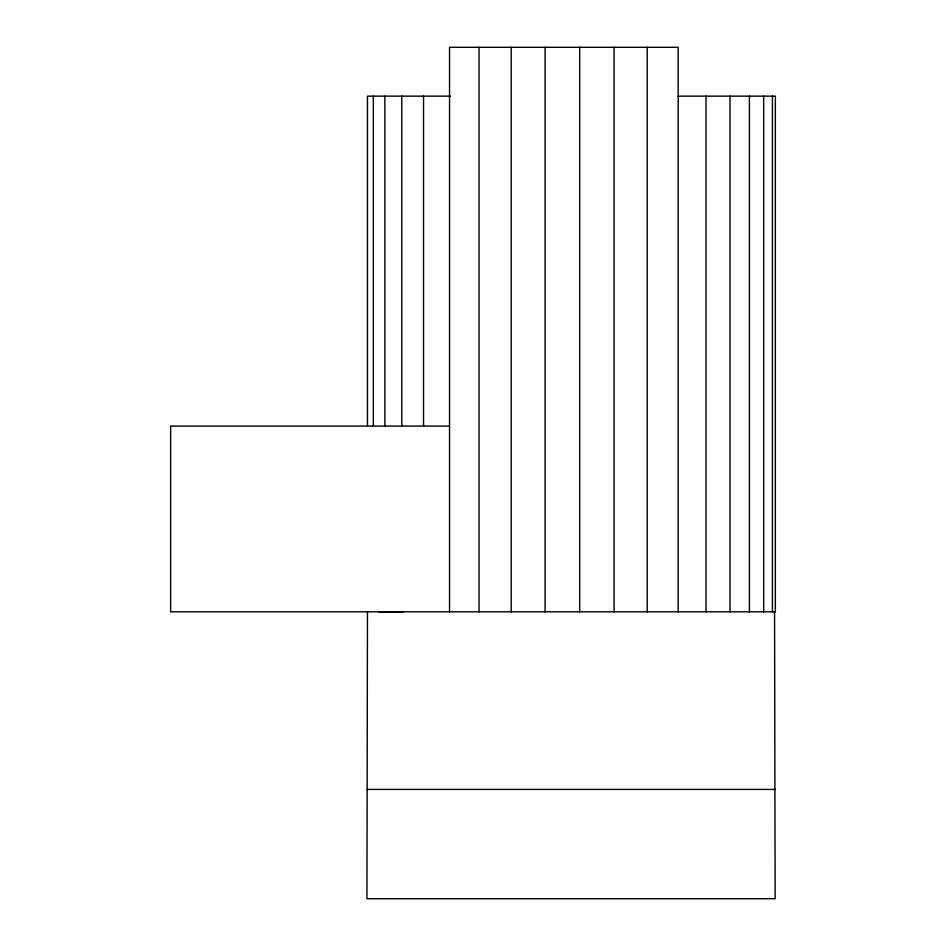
<?xml version="1.0" encoding="UTF-8"?>
<svg xmlns="http://www.w3.org/2000/svg" width="946" height="946" viewBox="0 0 946 946"><rect width="100%" height="100%" fill="white"/><g stroke="black" fill="none" stroke-linecap="round" stroke-linejoin="round"><path stroke-width="1.42" d="M367.462 425.641L367.462 96.149L450.355 96.149M373.315 426.067L373.315 96.149M384.856 426.067L384.856 96.149M401.766 426.067L401.766 96.149M423.536 426.067L423.536 96.149M449.551 426.067L449.551 47.3L678.164 47.3L678.164 611.814L170.647 611.814L170.647 426.067L449.551 426.067L449.551 611.814M614.084 611.814L614.084 47.3M678.164 611.814L706.023 611.814L706.023 96.149M706.023 611.814L730.005 611.814L730.005 96.149M730.005 611.814L749.409 611.814L749.409 96.149M749.409 611.814L772.421 611.814L772.421 96.149M774.561 611.814L775.141 898.7L366.942 898.7L367.462 611.814M678.164 96.149L775.353 96.149L775.353 611.814L772.421 611.814M378.885 611.814L403.398 611.814M366.942 789.413L775.141 789.413M763.682 96.149L763.682 611.814M647.218 47.3L647.218 611.814M579.709 47.3L579.709 611.814M545.085 47.3L545.085 611.814M511.207 47.3L511.207 611.814M479.054 47.3L479.054 611.814"/></g></svg>
